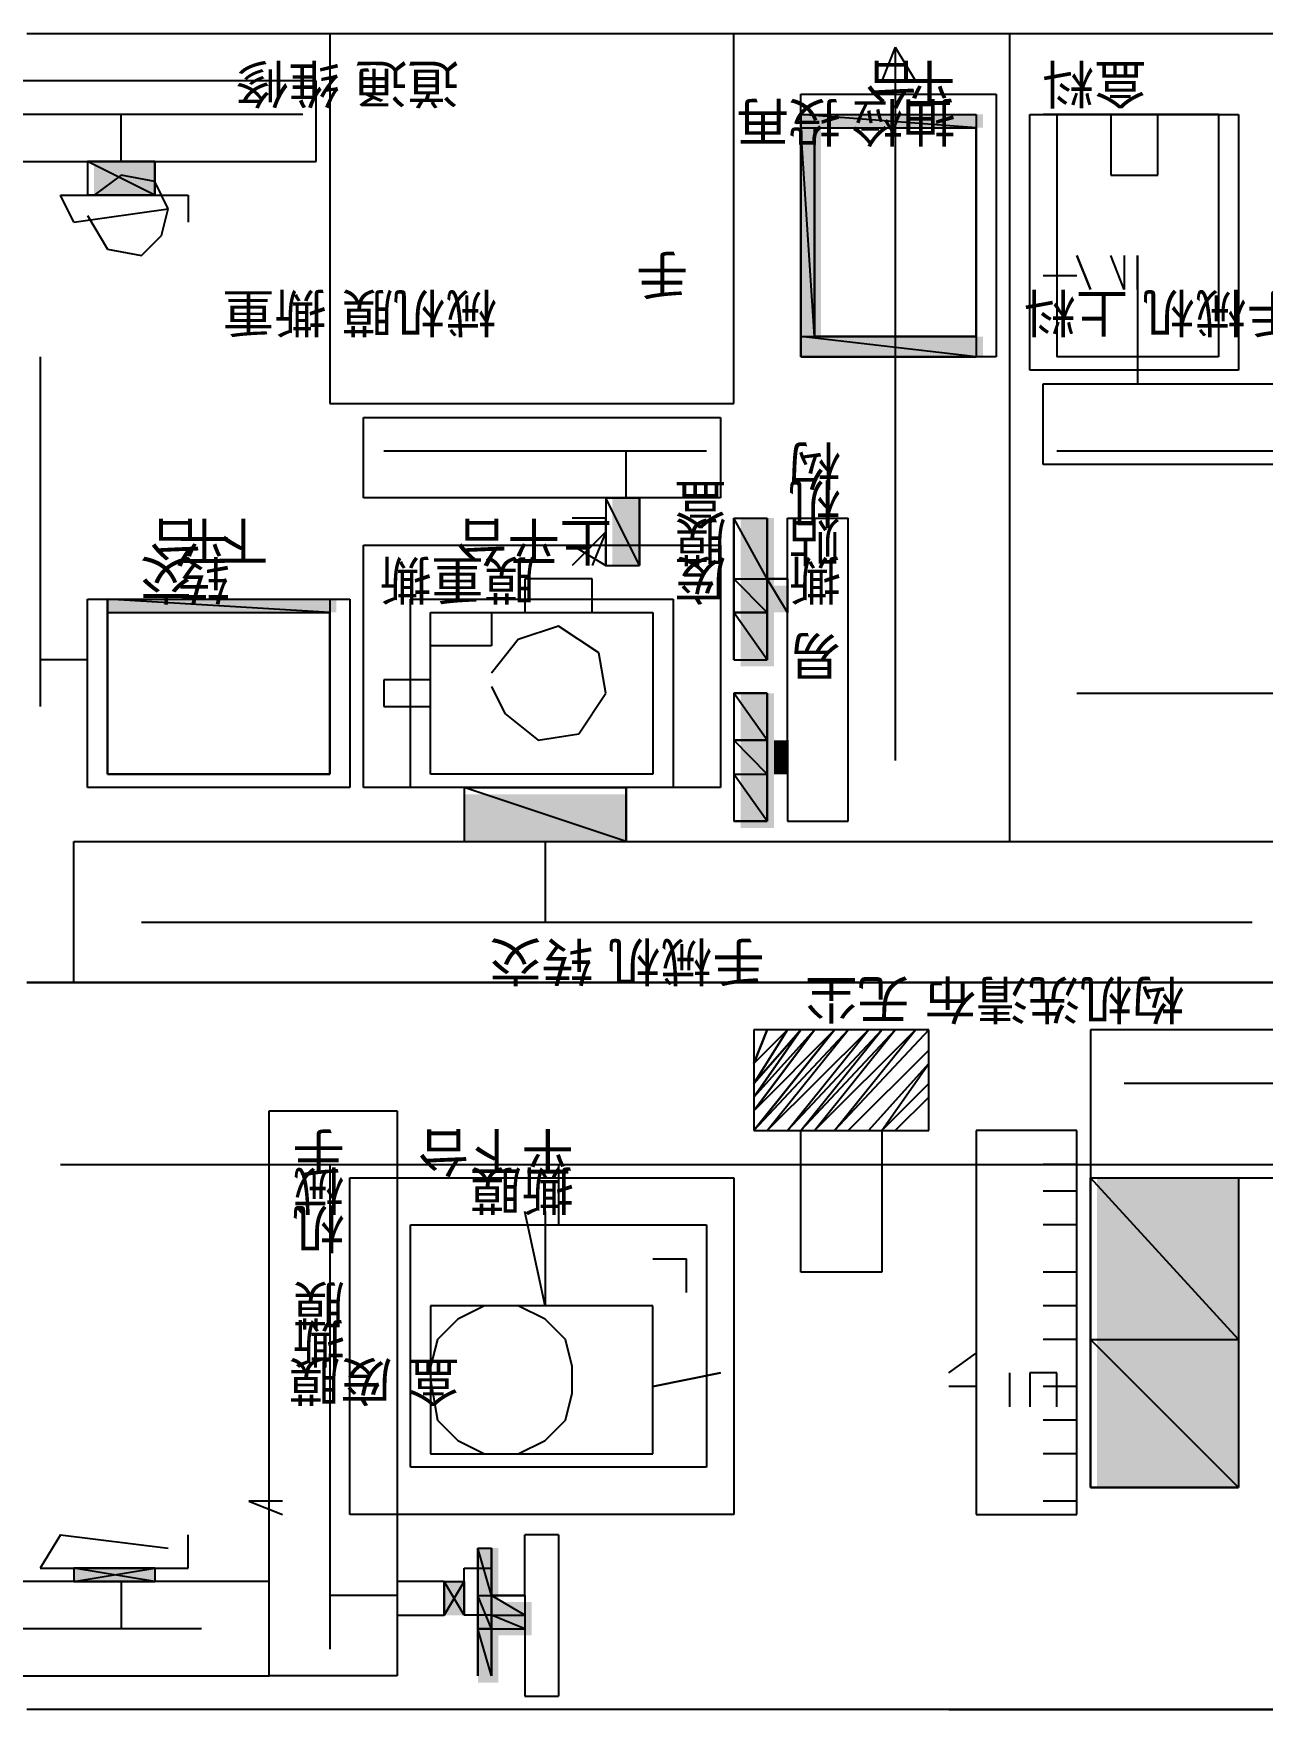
# Model space of a CAD drawing. Header units: millimetres. Extents: x 5 to 415, y 48 to 251.
# Drawn here: x 173.284 to 176.504, y 174.89 to 179.282 of the extents above; entities that cross this region are included whole.
import ezdxf

# ---------------------------------------------------------------- set-up
doc = ezdxf.new("R2010")
doc.units = ezdxf.units.MM
for name, color, linetype in [('H', 7, 'Continuous'), ('P', 7, 'Continuous'), ('T', 7, 'Continuous')]:
    doc.layers.add(name, color=color, linetype=linetype)

msp = doc.modelspace()

# ---------------------------------------------------------------- hatches: boundary and pattern name
at = {"layer": 'H', "linetype": 'Continuous'}
for points in [[(175.295, 179.035), (175.295, 179.07), (175.772, 179.07), (175.772, 179.035), (175.295, 179.035)], [(175.295, 178.488), (175.295, 179.035), (175.348, 179.035), (175.348, 178.488), (175.295, 178.488)], [(173.443, 178.858), (173.443, 178.947), (173.602, 178.947), (173.602, 178.858), (173.443, 178.858)], [(175.295, 178.435), (175.295, 178.488), (175.772, 178.488), (175.772, 178.435), (175.295, 178.435)], [(174.801, 177.888), (174.801, 178.065), (174.872, 178.065), (174.872, 177.888), (174.801, 177.888)], [(175.137, 177.835), (175.137, 178.012), (175.225, 178.012), (175.225, 177.835), (175.137, 177.835)], [(175.137, 177.765), (175.137, 177.835), (175.225, 177.835), (175.225, 177.765), (175.137, 177.765)], [(175.225, 177.765), (175.225, 177.835), (175.26, 177.835), (175.26, 177.765), (175.225, 177.765)], [(173.478, 177.765), (173.478, 177.8), (174.078, 177.8), (174.078, 177.765), (173.478, 177.765)], [(175.137, 177.624), (175.137, 177.765), (175.225, 177.765), (175.225, 177.624), (175.137, 177.624)], [(175.137, 177.43), (175.137, 177.553), (175.225, 177.553), (175.225, 177.43), (175.137, 177.43)], [(175.137, 177.341), (175.137, 177.43), (175.225, 177.43), (175.225, 177.341), (175.137, 177.341)], [(175.225, 177.377), (175.225, 177.43), (175.26, 177.43), (175.26, 177.377), (175.225, 177.377)], [(175.225, 177.341), (175.225, 177.377), (175.26, 177.377), (175.26, 177.341), (175.225, 177.341)], [(175.137, 177.2), (175.137, 177.341), (175.225, 177.341), (175.225, 177.2), (175.137, 177.2)], [(174.413, 177.165), (174.413, 177.288), (174.837, 177.288), (174.837, 177.165), (174.413, 177.165)], [(176.071, 175.86), (176.071, 176.283), (176.442, 176.283), (176.442, 175.86), (176.071, 175.86)], [(176.071, 175.472), (176.071, 175.86), (176.442, 175.86), (176.442, 175.472), (176.071, 175.472)], [(174.449, 175.172), (174.449, 175.313), (174.502, 175.313), (174.502, 175.172), (174.449, 175.172)], [(173.39, 175.225), (173.39, 175.26), (173.602, 175.26), (173.602, 175.225), (173.39, 175.225)], [(174.36, 175.137), (174.36, 175.225), (174.413, 175.225), (174.413, 175.137), (174.36, 175.137)], [(174.449, 175.084), (174.449, 175.172), (174.502, 175.172), (174.502, 175.084), (174.449, 175.084)], [(174.502, 175.137), (174.502, 175.172), (174.59, 175.172), (174.59, 175.137), (174.502, 175.137)], [(174.502, 175.084), (174.502, 175.137), (174.59, 175.137), (174.59, 175.084), (174.502, 175.084)], [(174.449, 174.96), (174.449, 175.084), (174.502, 175.084), (174.502, 174.96), (174.449, 174.96)]]:
    msp.add_hatch(color=256, dxfattribs=at).paths.add_polyline_path(points)

# ---------------------------------------------------------------- linework, layer by layer
at = {"layer": 'P'}
for points in [[(173.267, 179.282), (180.463, 179.282)], [(174.061, 179.282), (174.061, 178.312)], [(175.119, 178.312), (175.119, 179.282)], [(175.842, 179.282), (175.842, 177.165)], [(175.542, 179.246), (175.507, 179.158)], [(175.542, 179.246), (175.542, 177.377)], [(175.542, 179.246), (175.595, 179.158)], [(174.025, 179.158), (168.187, 179.158)], [(174.025, 178.947), (174.025, 179.158)], [(175.295, 178.435), (175.295, 179.123)], [(175.295, 179.123), (175.807, 179.123)], [(175.807, 179.123), (175.807, 178.435)], [(173.99, 179.07), (168.31, 179.07)], [(173.514, 178.947), (173.514, 179.07)], [(175.754, 179.035), (175.295, 179.07)], [(175.295, 179.07), (175.295, 179.035)], [(175.754, 179.035), (175.295, 179.07)], [(175.295, 179.07), (175.754, 179.07)], [(175.295, 178.435), (175.295, 179.07)], [(175.295, 179.07), (175.754, 179.07)], [(175.754, 179.07), (175.754, 179.035)], [(175.754, 179.07), (175.754, 178.435)], [(175.895, 178.4), (175.895, 179.07)], [(175.895, 179.07), (176.442, 179.07)], [(176.018, 179.07), (175.93, 179.07)], [(176.389, 179.07), (175.966, 179.07)], [(175.966, 179.07), (175.966, 178.435)], [(176.23, 179.07), (176.107, 179.07)], [(176.107, 179.07), (176.107, 178.911)], [(176.23, 178.911), (176.23, 179.07)], [(176.318, 179.07), (176.389, 179.07)], [(176.389, 179.07), (176.389, 178.435)], [(176.442, 179.07), (176.442, 178.4)], [(175.295, 178.488), (175.295, 179.035)], [(175.295, 179.035), (175.295, 178.488)], [(175.331, 178.488), (175.295, 179.035)], [(175.295, 179.035), (175.331, 179.035)], [(175.295, 179.035), (175.754, 179.035)], [(175.331, 178.488), (175.331, 179.035)], [(175.331, 179.035), (175.754, 179.035)], [(175.331, 179.035), (175.331, 178.488)], [(175.331, 178.488), (175.331, 179.035)], [(175.331, 179.035), (175.754, 179.035)], [(175.754, 179.035), (175.754, 178.488)], [(175.754, 178.488), (175.754, 179.035)], [(175.754, 179.035), (175.754, 179.035)], [(175.754, 179.035), (175.754, 178.488)], [(175.754, 179.035), (175.754, 178.488)], [(175.754, 178.488), (175.754, 179.035)], [(175.754, 179.035), (175.754, 178.488)], [(168.187, 178.947), (174.025, 178.947)], [(173.602, 178.858), (173.426, 178.947)], [(173.426, 178.947), (173.426, 178.858)], [(173.602, 178.858), (173.426, 178.947)], [(173.426, 178.947), (173.602, 178.947)], [(173.602, 178.947), (173.426, 178.947)], [(173.426, 178.947), (173.426, 178.858)], [(173.602, 178.947), (173.602, 178.858)], [(173.602, 178.858), (173.602, 178.947)], [(173.514, 178.911), (173.443, 178.858)], [(173.602, 178.894), (173.514, 178.911)], [(173.637, 178.823), (173.602, 178.894)], [(176.107, 178.911), (176.23, 178.911)], [(173.39, 178.788), (173.355, 178.858)], [(173.355, 178.858), (173.69, 178.858)], [(173.426, 178.858), (173.602, 178.858)], [(173.426, 178.858), (173.602, 178.858)], [(173.602, 178.858), (173.426, 178.858)], [(173.69, 178.858), (173.69, 178.788)], [(173.39, 178.788), (173.637, 178.823)], [(173.426, 178.805), (173.478, 178.717)], [(173.62, 178.753), (173.637, 178.823)], [(173.478, 178.717), (173.567, 178.7)], [(173.567, 178.7), (173.62, 178.753)], [(176.018, 178.7), (176.054, 178.611)], [(176.054, 178.611), (176.018, 178.7)], [(176.142, 178.611), (176.107, 178.7)], [(176.142, 178.7), (176.142, 178.611)], [(176.177, 178.611), (176.177, 178.7)], [(176.177, 178.7), (176.177, 178.611)], [(176.018, 178.647), (175.93, 178.647)], [(176.018, 178.647), (175.93, 178.647)], [(176.177, 178.611), (176.177, 178.364)], [(175.754, 178.435), (175.295, 178.488)], [(175.295, 178.488), (175.295, 178.435)], [(175.754, 178.435), (175.295, 178.488)], [(175.295, 178.488), (175.754, 178.488)], [(175.754, 178.488), (175.331, 178.488)], [(175.754, 178.488), (175.331, 178.488)], [(175.754, 178.488), (175.754, 178.435)], [(173.302, 178.435), (173.302, 177.518)], [(175.807, 178.435), (175.295, 178.435)], [(175.295, 178.435), (175.754, 178.435)], [(175.754, 178.435), (175.295, 178.435)], [(176.389, 178.435), (175.966, 178.435)], [(176.389, 178.435), (176.265, 178.435)], [(176.442, 178.4), (175.895, 178.4)], [(175.93, 178.364), (180.075, 178.364)], [(175.93, 178.153), (175.93, 178.364)], [(174.061, 178.312), (175.119, 178.312)], [(174.149, 178.065), (174.149, 178.276)], [(174.149, 178.276), (175.084, 178.276)], [(175.084, 178.276), (175.084, 178.065)], [(174.202, 178.188), (175.048, 178.188)], [(174.837, 178.065), (174.837, 178.188)], [(175.966, 178.188), (179.987, 178.188)], [(180.075, 178.153), (175.93, 178.153)], [(175.084, 178.065), (174.149, 178.065)], [(174.872, 177.888), (174.784, 178.065)], [(174.784, 178.065), (174.784, 177.888)], [(174.872, 177.888), (174.784, 178.065)], [(174.784, 178.065), (174.872, 178.065)], [(174.872, 178.065), (174.784, 178.065)], [(174.784, 178.065), (174.784, 177.888)], [(174.872, 178.065), (174.872, 177.888)], [(174.872, 177.888), (174.872, 178.065)], [(174.784, 178.012), (174.696, 178.012)], [(174.784, 177.888), (174.784, 178.012)], [(175.119, 178.012), (175.119, 177.641)], [(175.207, 177.853), (175.119, 178.012)], [(175.119, 178.012), (175.119, 177.853)], [(175.207, 177.853), (175.119, 178.012)], [(175.119, 178.012), (175.207, 178.012)], [(175.119, 177.641), (175.119, 178.012)], [(175.119, 178.012), (175.207, 178.012)], [(175.207, 177.641), (175.207, 178.012)], [(175.207, 178.012), (175.207, 177.853)], [(175.207, 178.012), (175.207, 177.853)], [(175.26, 177.853), (175.26, 178.012)], [(175.26, 178.012), (175.419, 178.012)], [(175.419, 177.218), (175.419, 178.012)], [(174.784, 177.976), (174.696, 177.888)], [(174.784, 177.976), (174.696, 177.888)], [(174.784, 177.976), (174.748, 177.888)], [(174.784, 177.976), (174.748, 177.888)], [(174.784, 177.976), (174.748, 177.888)], [(174.149, 177.306), (174.149, 177.941)], [(174.149, 177.941), (175.084, 177.941)], [(174.696, 177.941), (174.784, 177.888)], [(175.084, 177.941), (175.084, 177.306)], [(174.784, 177.888), (174.872, 177.888)], [(174.784, 177.888), (174.872, 177.888)], [(174.748, 177.853), (174.572, 177.853)], [(174.572, 177.853), (174.572, 177.765)], [(174.748, 177.765), (174.748, 177.853)], [(175.207, 177.765), (175.119, 177.853)], [(175.119, 177.853), (175.119, 177.765)], [(175.207, 177.765), (175.119, 177.853)], [(175.119, 177.853), (175.207, 177.853)], [(175.119, 177.853), (175.207, 177.853)], [(175.207, 177.765), (175.207, 177.853)], [(175.207, 177.853), (175.207, 177.765)], [(175.26, 177.765), (175.207, 177.853)], [(175.207, 177.853), (175.26, 177.853)], [(175.207, 177.853), (175.207, 177.853)], [(175.207, 177.853), (175.207, 177.853)], [(175.26, 177.853), (175.207, 177.853)], [(175.207, 177.853), (175.26, 177.853)], [(175.207, 177.853), (175.207, 177.765)], [(175.26, 177.765), (175.26, 177.853)], [(175.26, 177.853), (175.26, 177.765)], [(173.426, 177.306), (173.426, 177.8)], [(173.426, 177.8), (174.113, 177.8)], [(174.061, 177.765), (173.478, 177.8)], [(173.478, 177.8), (173.478, 177.765)], [(174.061, 177.765), (173.478, 177.8)], [(173.478, 177.8), (174.061, 177.8)], [(173.478, 177.341), (173.478, 177.8)], [(173.478, 177.8), (174.061, 177.8)], [(174.061, 177.8), (174.061, 177.765)], [(174.061, 177.8), (174.061, 177.341)], [(174.113, 177.8), (174.113, 177.306)], [(174.272, 177.306), (174.272, 177.8)], [(174.272, 177.8), (174.96, 177.8)], [(174.272, 177.729), (174.272, 177.8)], [(174.272, 177.8), (174.36, 177.8)], [(174.96, 177.8), (174.96, 177.306)], [(173.478, 177.341), (173.478, 177.765)], [(173.478, 177.765), (174.061, 177.765)], [(173.478, 177.341), (173.478, 177.765)], [(173.478, 177.765), (174.061, 177.765)], [(173.478, 177.341), (173.478, 177.765)], [(173.478, 177.765), (173.478, 177.765)], [(173.478, 177.765), (173.478, 177.341)], [(173.478, 177.765), (173.478, 177.341)], [(173.478, 177.341), (173.478, 177.765)], [(173.478, 177.765), (174.061, 177.765)], [(173.478, 177.341), (173.478, 177.765)], [(173.478, 177.765), (174.061, 177.765)], [(174.061, 177.765), (174.061, 177.341)], [(174.061, 177.765), (174.061, 177.341)], [(174.061, 177.341), (174.061, 177.765)], [(174.061, 177.765), (174.061, 177.765)], [(174.061, 177.765), (174.061, 177.341)], [(174.061, 177.765), (174.061, 177.341)], [(174.061, 177.341), (174.061, 177.765)], [(174.061, 177.765), (174.061, 177.341)], [(174.325, 177.765), (174.484, 177.765)], [(174.325, 177.677), (174.325, 177.765)], [(174.325, 177.765), (174.907, 177.765)], [(174.325, 177.341), (174.325, 177.765)], [(174.484, 177.765), (174.484, 177.677)], [(174.572, 177.765), (174.748, 177.765)], [(174.907, 177.765), (174.907, 177.341)], [(175.207, 177.641), (175.119, 177.765)], [(175.119, 177.765), (175.119, 177.641)], [(175.207, 177.641), (175.119, 177.765)], [(175.119, 177.765), (175.207, 177.765)], [(175.119, 177.765), (175.207, 177.765)], [(175.207, 177.765), (175.119, 177.765)], [(175.119, 177.765), (175.119, 177.765)], [(175.207, 177.765), (175.119, 177.765)], [(175.119, 177.765), (175.119, 177.765)], [(175.119, 177.765), (175.207, 177.765)], [(175.119, 177.765), (175.207, 177.765)], [(175.207, 177.765), (175.207, 177.641)], [(175.207, 177.641), (175.207, 177.765)], [(175.26, 177.43), (175.26, 177.765)], [(174.66, 177.729), (174.554, 177.694)], [(174.766, 177.659), (174.66, 177.729)], [(174.484, 177.677), (174.325, 177.677)], [(174.554, 177.694), (174.484, 177.606)], [(174.784, 177.553), (174.766, 177.659)], [(173.426, 177.641), (173.302, 177.641)], [(175.119, 177.641), (175.207, 177.641)], [(175.119, 177.641), (175.207, 177.641)], [(174.325, 177.588), (174.202, 177.588)], [(174.202, 177.588), (174.202, 177.518)], [(174.325, 177.518), (174.325, 177.588)], [(174.484, 177.571), (174.519, 177.5)], [(174.713, 177.447), (174.784, 177.553)], [(175.207, 177.553), (175.119, 177.553)], [(175.207, 177.43), (175.119, 177.553)], [(175.119, 177.553), (175.119, 177.43)], [(175.207, 177.43), (175.119, 177.553)], [(175.119, 177.553), (175.207, 177.553)], [(175.119, 177.553), (175.207, 177.553)], [(175.119, 177.553), (175.119, 177.218)], [(175.207, 177.218), (175.207, 177.553)], [(175.207, 177.553), (175.207, 177.43)], [(175.207, 177.553), (175.207, 177.43)], [(176.018, 177.553), (178.047, 177.553)], [(174.202, 177.518), (174.325, 177.518)], [(174.519, 177.5), (174.607, 177.43)], [(174.607, 177.43), (174.713, 177.447)], [(175.207, 177.341), (175.119, 177.43)], [(175.119, 177.43), (175.119, 177.341)], [(175.207, 177.341), (175.119, 177.43)], [(175.119, 177.43), (175.207, 177.43)], [(175.119, 177.43), (175.207, 177.43)], [(175.207, 177.43), (175.119, 177.43)], [(175.119, 177.43), (175.119, 177.43)], [(175.207, 177.43), (175.119, 177.43)], [(175.119, 177.43), (175.119, 177.43)], [(175.119, 177.43), (175.207, 177.43)], [(175.119, 177.43), (175.207, 177.43)], [(175.207, 177.377), (175.207, 177.43)], [(175.207, 177.43), (175.207, 177.377)], [(175.207, 177.43), (175.207, 177.341)], [(175.26, 177.341), (175.26, 177.43)], [(175.26, 177.377), (175.26, 177.43)], [(175.26, 177.43), (175.26, 177.377)], [(175.207, 177.341), (175.207, 177.377)], [(175.207, 177.377), (175.207, 177.341)], [(175.26, 177.341), (175.26, 177.377)], [(175.26, 177.377), (175.26, 177.341)], [(174.113, 177.306), (173.426, 177.306)], [(174.061, 177.341), (173.478, 177.341)], [(174.061, 177.341), (173.478, 177.341)], [(174.061, 177.341), (173.478, 177.341)], [(173.478, 177.341), (173.478, 177.341)], [(173.478, 177.341), (174.061, 177.341)], [(173.478, 177.341), (174.061, 177.341)], [(174.061, 177.341), (173.478, 177.341)], [(174.061, 177.341), (173.478, 177.341)], [(174.061, 177.341), (173.478, 177.341)], [(175.084, 177.306), (174.149, 177.306)], [(174.96, 177.306), (174.272, 177.306)], [(174.907, 177.341), (174.325, 177.341)], [(174.837, 177.165), (174.413, 177.306)], [(174.413, 177.306), (174.413, 177.165)], [(174.837, 177.165), (174.413, 177.306)], [(174.413, 177.306), (174.837, 177.306)], [(174.837, 177.306), (174.413, 177.306)], [(174.413, 177.306), (174.413, 177.165)], [(174.837, 177.306), (174.837, 177.165)], [(174.837, 177.165), (174.837, 177.306)], [(175.207, 177.218), (175.119, 177.341)], [(175.119, 177.341), (175.119, 177.218)], [(175.207, 177.218), (175.119, 177.341)], [(175.119, 177.341), (175.207, 177.341)], [(175.119, 177.341), (175.207, 177.341)], [(175.207, 177.341), (175.207, 177.218)], [(175.207, 177.218), (175.207, 177.341)], [(175.26, 177.341), (175.26, 177.218)], [(175.119, 177.218), (175.207, 177.218)], [(175.207, 177.218), (175.119, 177.218)], [(175.26, 177.218), (175.419, 177.218)], [(173.39, 176.795), (173.39, 177.165)], [(173.39, 177.165), (176.601, 177.165)], [(174.413, 177.165), (174.837, 177.165)], [(174.413, 177.165), (174.837, 177.165)], [(174.625, 177.165), (174.625, 176.953)], [(173.567, 176.953), (176.477, 176.953)], [(180.463, 176.795), (173.267, 176.795)], [(173.267, 176.795), (182.739, 176.795)], [(176.601, 176.795), (173.39, 176.795)], [(175.63, 176.671), (175.172, 176.671)], [(175.172, 176.671), (175.172, 176.407)], [(175.419, 176.671), (175.172, 176.407)], [(175.172, 176.407), (175.419, 176.671)], [(175.419, 176.671), (175.172, 176.407)], [(175.172, 176.407), (175.419, 176.671)], [(175.419, 176.671), (175.172, 176.407)], [(175.172, 176.407), (175.383, 176.671)], [(175.383, 176.671), (175.172, 176.407)], [(175.172, 176.407), (175.383, 176.671)], [(175.383, 176.671), (175.172, 176.459)], [(175.172, 176.459), (175.383, 176.671)], [(175.383, 176.671), (175.172, 176.459)], [(175.172, 176.459), (175.383, 176.671)], [(175.331, 176.671), (175.172, 176.459)], [(175.172, 176.459), (175.331, 176.671)], [(175.331, 176.671), (175.172, 176.495)], [(175.172, 176.495), (175.331, 176.671)], [(175.331, 176.671), (175.172, 176.495)], [(175.172, 176.495), (175.331, 176.671)], [(175.295, 176.671), (175.172, 176.495)], [(175.172, 176.495), (175.295, 176.671)], [(175.295, 176.671), (175.172, 176.495)], [(175.295, 176.671), (175.172, 176.53)], [(175.172, 176.53), (175.295, 176.671)], [(175.295, 176.671), (175.172, 176.53)], [(175.172, 176.53), (175.26, 176.671)], [(175.26, 176.671), (175.172, 176.53)], [(175.172, 176.53), (175.26, 176.671)], [(175.26, 176.671), (175.172, 176.583)], [(175.172, 176.583), (175.26, 176.671)], [(175.26, 176.671), (175.172, 176.583)], [(175.172, 176.583), (175.26, 176.671)], [(175.207, 176.671), (175.172, 176.583)], [(175.172, 176.583), (175.207, 176.671)], [(175.207, 176.671), (175.172, 176.583)], [(175.472, 176.671), (175.207, 176.407)], [(175.207, 176.407), (175.472, 176.671)], [(175.472, 176.671), (175.207, 176.407)], [(175.207, 176.407), (175.472, 176.671)], [(175.472, 176.671), (175.207, 176.407)], [(175.207, 176.407), (175.419, 176.671)], [(175.507, 176.671), (175.26, 176.407)], [(175.26, 176.407), (175.507, 176.671)], [(175.507, 176.671), (175.26, 176.407)], [(175.26, 176.407), (175.507, 176.671)], [(175.507, 176.671), (175.26, 176.407)], [(175.26, 176.407), (175.507, 176.671)], [(175.26, 176.407), (175.472, 176.671)], [(175.542, 176.671), (175.295, 176.407)], [(175.295, 176.407), (175.542, 176.671)], [(175.542, 176.671), (175.295, 176.407)], [(175.295, 176.407), (175.542, 176.671)], [(175.542, 176.671), (175.295, 176.407)], [(175.295, 176.407), (175.507, 176.671)], [(175.595, 176.671), (175.331, 176.407)], [(175.331, 176.407), (175.595, 176.671)], [(175.595, 176.671), (175.331, 176.407)], [(175.331, 176.407), (175.595, 176.671)], [(175.595, 176.671), (175.331, 176.407)], [(175.331, 176.407), (175.542, 176.671)], [(175.63, 176.671), (175.383, 176.407)], [(175.383, 176.407), (175.63, 176.671)], [(175.63, 176.671), (175.383, 176.407)], [(175.383, 176.407), (175.63, 176.671)], [(175.63, 176.671), (175.383, 176.407)], [(175.383, 176.407), (175.63, 176.671)], [(175.383, 176.407), (175.595, 176.671)], [(175.63, 176.407), (175.63, 176.671)], [(177.112, 176.671), (176.054, 176.671)], [(176.054, 176.671), (176.054, 176.283)], [(175.63, 176.618), (175.419, 176.407)], [(175.419, 176.407), (175.63, 176.618)], [(175.63, 176.618), (175.419, 176.407)], [(175.419, 176.407), (175.63, 176.618)], [(175.63, 176.618), (175.419, 176.407)], [(175.419, 176.407), (175.63, 176.618)], [(175.63, 176.583), (175.472, 176.407)], [(175.472, 176.407), (175.63, 176.583)], [(175.63, 176.583), (175.472, 176.407)], [(175.472, 176.407), (175.63, 176.583)], [(175.63, 176.583), (175.472, 176.407)], [(175.472, 176.407), (175.63, 176.583)], [(175.507, 176.407), (175.63, 176.583)], [(175.63, 176.53), (175.507, 176.407)], [(175.507, 176.407), (175.63, 176.53)], [(175.63, 176.53), (175.507, 176.407)], [(175.507, 176.407), (175.63, 176.53)], [(175.63, 176.53), (175.507, 176.407)], [(175.507, 176.407), (175.63, 176.53)], [(177.077, 176.53), (176.142, 176.53)], [(175.63, 176.495), (175.542, 176.407)], [(175.542, 176.407), (175.63, 176.495)], [(175.63, 176.495), (175.542, 176.407)], [(175.542, 176.407), (175.63, 176.495)], [(175.63, 176.495), (175.542, 176.407)], [(175.542, 176.407), (175.63, 176.495)], [(173.902, 174.978), (173.902, 176.459)], [(173.902, 176.459), (174.237, 176.459)], [(174.237, 176.459), (174.237, 174.978)], [(175.172, 176.407), (175.63, 176.407)], [(175.295, 176.036), (175.295, 176.407)], [(175.295, 176.407), (175.507, 176.407)], [(175.507, 176.407), (175.507, 176.036)], [(176.018, 176.407), (175.754, 176.407)], [(175.754, 176.407), (175.754, 175.401)], [(176.018, 175.401), (176.018, 176.407)], [(173.355, 176.318), (177.712, 176.318)], [(174.061, 176.318), (174.061, 175.048)], [(174.66, 176.318), (174.66, 176.16)], [(176.018, 176.318), (175.93, 176.318)], [(174.113, 175.401), (174.113, 176.283)], [(174.113, 176.283), (175.119, 176.283)], [(175.119, 176.283), (175.119, 175.401)], [(176.054, 176.283), (176.442, 176.283)], [(176.054, 175.472), (176.054, 176.283)], [(176.054, 176.283), (177.112, 176.283)], [(176.442, 175.86), (176.054, 176.283)], [(176.054, 176.283), (176.054, 175.86)], [(176.442, 175.86), (176.054, 176.283)], [(176.054, 176.283), (176.442, 176.283)], [(176.442, 176.283), (176.442, 175.472)], [(176.442, 176.283), (176.442, 175.86)], [(176.018, 176.248), (175.93, 176.248)], [(174.625, 175.948), (174.572, 176.195)], [(174.625, 176.195), (174.625, 175.948)], [(174.272, 175.525), (174.272, 176.16)], [(174.272, 176.16), (175.048, 176.16)], [(175.048, 176.16), (175.048, 175.525)], [(176.018, 176.16), (175.93, 176.16)], [(174.907, 176.071), (174.995, 176.071)], [(174.995, 175.983), (174.995, 176.071)], [(175.507, 176.036), (175.295, 176.036)], [(176.018, 176.036), (175.93, 176.036)], [(174.907, 175.948), (174.325, 175.948)], [(174.325, 175.948), (174.325, 175.56)], [(174.466, 175.948), (174.396, 175.913)], [(174.554, 175.948), (174.466, 175.948)], [(174.625, 175.913), (174.554, 175.948)], [(174.907, 175.56), (174.907, 175.948)], [(176.018, 175.948), (175.93, 175.948)], [(174.396, 175.913), (174.343, 175.86)], [(174.678, 175.86), (174.625, 175.913)], [(174.343, 175.86), (174.325, 175.789)], [(174.696, 175.789), (174.678, 175.86)], [(176.018, 175.86), (175.93, 175.86)], [(176.442, 175.472), (176.054, 175.86)], [(176.054, 175.86), (176.054, 175.472)], [(176.442, 175.472), (176.054, 175.86)], [(176.054, 175.86), (176.442, 175.86)], [(176.054, 175.86), (176.442, 175.86)], [(176.442, 175.86), (176.442, 175.472)], [(175.683, 175.772), (175.754, 175.824)], [(175.754, 175.824), (175.754, 175.736)], [(174.696, 175.719), (174.696, 175.789)], [(175.084, 175.772), (174.907, 175.736)], [(174.907, 175.736), (175.084, 175.772)], [(175.842, 175.772), (175.842, 175.683)], [(175.966, 175.772), (175.895, 175.772)], [(175.895, 175.772), (175.895, 175.683)], [(175.966, 175.683), (175.966, 175.772)], [(174.325, 175.754), (174.343, 175.648)], [(175.754, 175.736), (175.683, 175.736)], [(176.018, 175.736), (175.93, 175.736)], [(174.678, 175.648), (174.696, 175.719)], [(174.343, 175.648), (174.396, 175.595)], [(174.625, 175.595), (174.678, 175.648)], [(176.018, 175.648), (175.93, 175.648)], [(174.272, 175.525), (174.272, 175.613)], [(174.396, 175.595), (174.466, 175.56)], [(174.554, 175.56), (174.625, 175.595)], [(174.325, 175.56), (174.907, 175.56)], [(174.466, 175.56), (174.554, 175.56)], [(176.018, 175.56), (175.93, 175.56)], [(175.048, 175.525), (174.272, 175.525)], [(174.413, 175.525), (174.272, 175.525)], [(176.442, 175.472), (176.054, 175.472)], [(176.054, 175.472), (176.442, 175.472)], [(173.937, 175.436), (173.849, 175.436)], [(173.849, 175.436), (173.937, 175.401)], [(176.018, 175.436), (175.93, 175.436)], [(175.119, 175.401), (174.113, 175.401)], [(175.754, 175.401), (176.018, 175.401)], [(173.355, 175.348), (173.302, 175.26)], [(173.355, 175.348), (173.637, 175.313)], [(173.69, 175.26), (173.69, 175.348)], [(174.572, 175.189), (174.572, 175.348)], [(174.572, 175.189), (174.572, 175.348)], [(174.66, 175.348), (174.572, 175.348)], [(174.66, 175.348), (174.66, 174.925)], [(174.449, 175.313), (174.449, 174.978)], [(174.449, 175.189), (174.449, 175.313)], [(174.449, 175.313), (174.449, 175.189)], [(174.484, 175.189), (174.449, 175.313)], [(174.449, 175.313), (174.484, 175.313)], [(174.449, 174.978), (174.449, 175.313)], [(174.484, 174.978), (174.484, 175.313)], [(174.484, 175.313), (174.484, 175.189)], [(174.484, 175.313), (174.484, 175.189)], [(173.302, 175.26), (173.69, 175.26)], [(173.602, 175.225), (173.39, 175.26)], [(173.39, 175.26), (173.39, 175.225)], [(173.602, 175.225), (173.39, 175.26)], [(173.39, 175.26), (173.602, 175.26)], [(173.39, 175.225), (173.602, 175.26)], [(173.602, 175.26), (173.39, 175.26)], [(173.602, 175.26), (173.602, 175.225)], [(174.413, 175.137), (174.413, 175.26)], [(174.413, 175.26), (174.484, 175.26)], [(173.902, 175.225), (167.287, 175.225)], [(173.39, 175.225), (173.602, 175.225)], [(173.602, 175.225), (173.39, 175.225)], [(173.514, 175.225), (173.514, 175.101)], [(173.902, 174.978), (173.902, 175.225)], [(174.36, 175.225), (174.237, 175.225)], [(174.237, 175.225), (174.237, 175.137)], [(174.36, 175.137), (174.36, 175.225)], [(174.36, 175.225), (174.36, 175.137)], [(174.413, 175.137), (174.36, 175.225)], [(174.36, 175.225), (174.413, 175.225)], [(174.36, 175.137), (174.413, 175.225)], [(174.413, 175.225), (174.36, 175.137)], [(174.36, 175.137), (174.36, 175.225)], [(174.413, 175.225), (174.413, 175.137)], [(174.237, 175.189), (174.061, 175.189)], [(174.449, 175.101), (174.449, 175.189)], [(174.449, 175.189), (174.449, 175.101)], [(174.484, 175.101), (174.449, 175.189)], [(174.449, 175.189), (174.484, 175.189)], [(174.572, 175.189), (174.484, 175.189)], [(174.572, 175.137), (174.484, 175.189)], [(174.484, 175.189), (174.484, 175.137)], [(174.572, 175.137), (174.484, 175.189)], [(174.484, 175.189), (174.572, 175.189)], [(174.484, 175.189), (174.484, 175.101)], [(174.572, 175.189), (174.572, 175.137)], [(174.237, 175.137), (174.36, 175.137)], [(174.484, 175.137), (174.413, 175.137)], [(174.484, 175.137), (174.572, 175.137)], [(174.572, 175.101), (174.484, 175.137)], [(174.484, 175.137), (174.484, 175.101)], [(174.572, 175.101), (174.484, 175.137)], [(174.484, 175.137), (174.572, 175.137)], [(174.484, 175.137), (174.572, 175.137)], [(174.572, 175.137), (174.572, 175.101)], [(173.725, 175.101), (167.34, 175.101)], [(174.449, 174.978), (174.449, 175.101)], [(174.449, 175.101), (174.449, 174.978)], [(174.484, 174.978), (174.449, 175.101)], [(174.449, 175.101), (174.484, 175.101)], [(174.449, 175.101), (174.449, 175.101)], [(174.449, 175.101), (174.449, 175.101)], [(174.484, 175.101), (174.449, 175.101)], [(174.449, 175.101), (174.484, 175.101)], [(174.484, 175.101), (174.572, 175.101)], [(174.484, 175.101), (174.484, 174.978)], [(174.484, 174.978), (174.484, 175.101)], [(174.572, 175.101), (174.572, 174.925)], [(167.287, 174.978), (173.902, 174.978)], [(174.237, 174.978), (173.902, 174.978)], [(182.739, 174.89), (173.267, 174.89)], [(174.572, 174.925), (174.66, 174.925)], [(175.683, 174.89), (179.352, 174.89)]]:
    msp.add_lwpolyline(points, dxfattribs=at)

# ---------------------------------------------------------------- texts
at = {"layer": 'T', "char_height": 0.1, "attachment_point": 1, "rotation": 180}
for s, insert in [('{\\fArial|b0|i0|c0|p18;道通 维修}', (174.4, 179.1)), ('{\\fArial|b0|i0|c0|p18;台}', (175.6, 179.1)), ('{\\fArial|b0|i0|c0|p18;平}', (175.7, 179.1)), ('{\\fArial|b0|i0|c0|p18;盒料}', (176.2, 179.1)), ('{\\fArial|b0|i0|c0|p18;投再}', (175.4, 179)), ('{\\fArial|b0|i0|c0|p18;抽检}', (175.7, 179)), ('{\\fArial|b0|i0|c0|p18;手}', (175, 178.6)), ('{\\fArial|b0|i0|c0|p18;械机膜 撕重}', (174.5, 178.5)), ('{\\fArial|b0|i0|c0|p18;手械机 上料}', (176.6, 178.5)), ('{\\fArial|b0|i0|c0|p18;构}', (175.4, 178.1)), ('{\\fArial|b0|i0|c0|p18;盒}', (175.1, 178)), ('{\\fArial|b0|i0|c0|p18;机}', (175.4, 178)), ('{\\fArial|b0|i0|c0|p18;下 台}', (173.9, 177.9)), ('{\\fArial|b0|i0|c0|p18;平}', (173.8, 177.9)), ('{\\fArial|b0|i0|c0|p18;上平台}', (174.8, 177.9)), ('{\\fArial|b0|i0|c0|p18;膜}', (175.1, 177.9)), ('{\\fArial|b0|i0|c0|p18;贴}', (175.4, 177.9)), ('{\\fArial|b0|i0|c0|p18;交}', (173.7, 177.8)), ('{\\fArial|b0|i0|c0|p18;转}', (173.8, 177.8)), ('{\\fArial|b0|i0|c0|p18;膜重撕}', (174.6, 177.8)), ('{\\fArial|b0|i0|c0|p18;废}', (175.1, 177.8)), ('{\\fArial|b0|i0|c0|p18;撕}', (175.4, 177.8)), ('{\\fArial|b0|i0|c0|p18;易}', (175.4, 177.6)), ('{\\fArial|b0|i0|c0|p18;手械机 转交}', (175.2, 176.8)), ('{\\fArial|b0|i0|c0|p18;构机洗清布 无尘}', (176.3, 176.7)), ('{\\fArial|b0|i0|c0|p18;手}', (174.1, 176.3)), ('{\\fArial|b0|i0|c0|p18;平下台}', (174.7, 176.3)), ('{\\fArial|b0|i0|c0|p18;械}', (174.1, 176.2)), ('{\\fArial|b0|i0|c0|p18;撕膜}', (174.7, 176.2)), ('{\\fArial|b0|i0|c0|p18;机}', (174.1, 176.1)), ('{\\fArial|b0|i0|c0|p18;膜}', (174.1, 175.9)), ('{\\fArial|b0|i0|c0|p18;撕}', (174.1, 175.8)), ('{\\fArial|b0|i0|c0|p18;盒 废膜}', (174.4, 175.7))]:
    msp.add_mtext(s, dxfattribs=dict(at, insert=insert))

doc.saveas('drawing.dxf')
